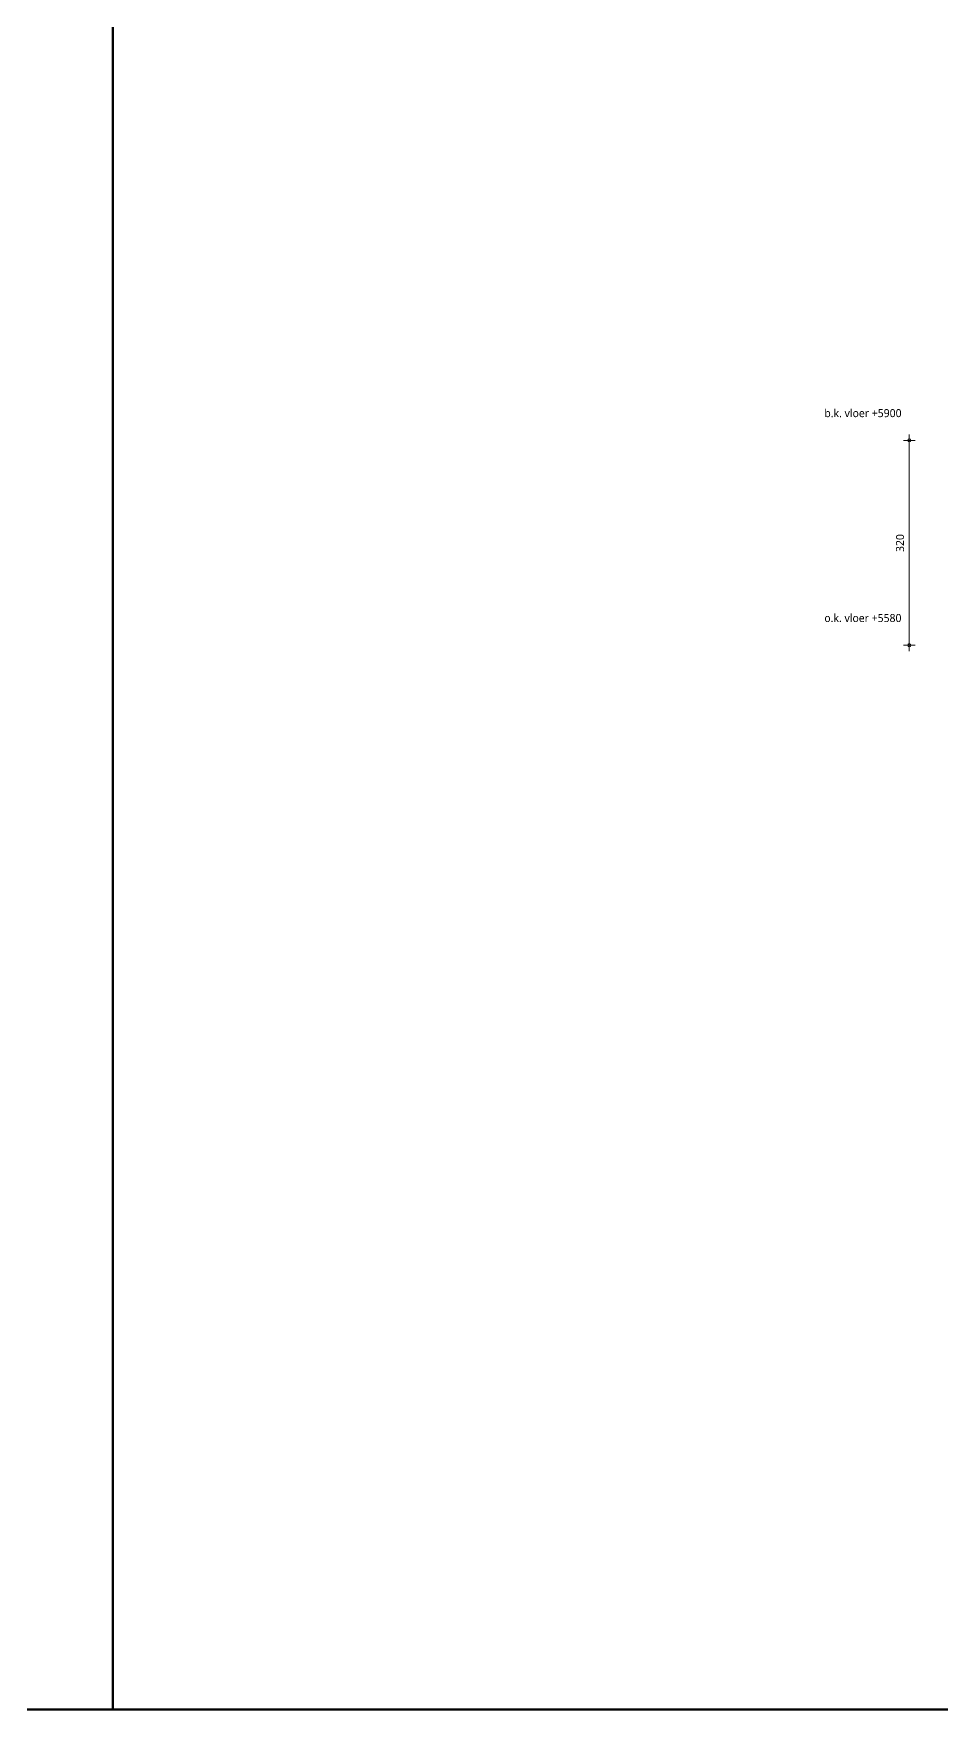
# Model space of a CAD drawing. Header units: millimetres. Extents: x -435 to 27166, y -19117 to 26500.
# Drawn here: x 5641 to 7060, y -19117 to -16499 of the extents above; entities that cross this region are included whole.
import ezdxf

# ---------------------------------------------------------------- set-up
doc = ezdxf.new("R2010")
doc.units = ezdxf.units.MM
for name, color, linetype, lineweight in [('A-ANNO-DIMS', 211, 'Continuous', 13), ('A-ANNO-DIMS-5', 211, 'Continuous', 13), ('A-DETL', 90, 'Continuous', 13), ('G-ANNO-TEXT', 231, 'Continuous', 13)]:
    doc.layers.add(name, color=color, linetype=linetype, lineweight=lineweight)
doc.styles.add('Segoe UI_3', font='segoeui.ttf', dxfattribs={"height": 12.5})
doc.dimstyles.new('2_5_mm_5', dxfattribs={"dimscale": 304.8, "dimtxt": 13.092049, "dimasz": 0.016404, "dimexe": 0.029528, "dimexo": 0.0625, "dimgap": 0.014764, "dimtad": 1, "dimdec": 0, "dimzin": 0, "dimdsep": 46, "dimtxsty": 'Segoe UI_3', "dimblk1": 'DOTBLANK', "dimblk2": 'DOTBLANK', "dimsah": 1, "dimcen": 0.09, "dimdle": 0.029528, "dimazin": 0, "dimtfac": 1, "dimtdec": 4, "dimtix": 1, "dimtmove": 0, "dimatfit": 3, "dimfxl": 0.029528, "dimfxlon": 1, "dimtvp": 1, "dimtfill": 1, "dimtolj": 1, "dimtzin": 0, "dimarcsym": 2})

# ---------------------------------------------------------------- blocks, each defined once
blk = doc.blocks.new('DIMBLOCK633-Details Appartement')
at = {"layer": 'A-ANNO-DIMS-5'}
for p, q in [((7009.9, -17134.6), (7000.9, -17134.6)), ((7009.9, -17463.6), (7009.9, -17125.6)), ((7009.9, -17134.6), (7018.9, -17134.6)), ((7009.9, -17454.6), (7000.9, -17454.6)), ((7009.9, -17454.6), (7018.9, -17454.6))]:
    blk.add_line(p, q, dxfattribs=at)
for centre in [(7009.9, -17134.6), (7009.9, -17454.6)]:
    blk.add_circle(centre, 2.5, dxfattribs=at)
at = {"layer": 'A-ANNO-DIMS-5', "color": 0, "insert": (6989.1, -17308.9), "char_height": 12.5, "width": 34.277, "attachment_point": 1, "rotation": 90, "line_spacing_factor": 1.142579, "style": 'Segoe UI_3', "bg_fill": 3, "box_fill_scale": 1.25, "bg_fill_color": 9, "bg_fill_true_color": 13158600, "bg_fill_transparency": 0}
blk.add_mtext('320', dxfattribs=at)
blk = doc.blocks.new('_DotBlank')
at = {"color": 0, "linetype": 'ByBlock', "lineweight": -2}
blk.add_line((-0.5, 0), (-1, 0), dxfattribs=at)
blk.add_circle((0, 0), 0.5, dxfattribs=at)

msp = doc.modelspace()

# ---------------------------------------------------------------- linework, layer by layer
at = {"layer": 'A-DETL', "lineweight": 50}
for p, q in [((5765.5, 23367.5), (5765.5, -19116.8)), ((11965.5, -19116.8), (-434.5, -19116.8))]:
    msp.add_line(p, q, dxfattribs=at)

# ---------------------------------------------------------------- texts
at = {"layer": 'G-ANNO-TEXT', "color": 7, "char_height": 12.5, "width": 150.717, "attachment_point": 1, "style": 'Segoe UI_3'}
for s, insert in [('b.k. vloer +5900', (6877.1, -17085.8)), ('o.k. vloer +5580', (6877.1, -17405.8))]:
    msp.add_mtext(s, dxfattribs=dict(at, insert=insert))

# ---------------------------------------------------------------- next in the draw order: dimensions: what is measured, and where the dimension line sits
at = {"layer": 'A-ANNO-DIMS'}
dim = msp.add_linear_dim(base=(7009.9, -17134.6), p1=(7018.9, -17454.6), p2=(7018.9, -17134.6), angle=90, dimstyle='2_5_mm_5', override={"dimpost": '<>', "dimfxl": 320}, dxfattribs=at)
dim.commit()
dim.dimension.update_dxf_attribs({"geometry": 'DIMBLOCK633-Details Appartement', "text_midpoint": (6998.9, -17294.6)})

doc.saveas('drawing.dxf')
